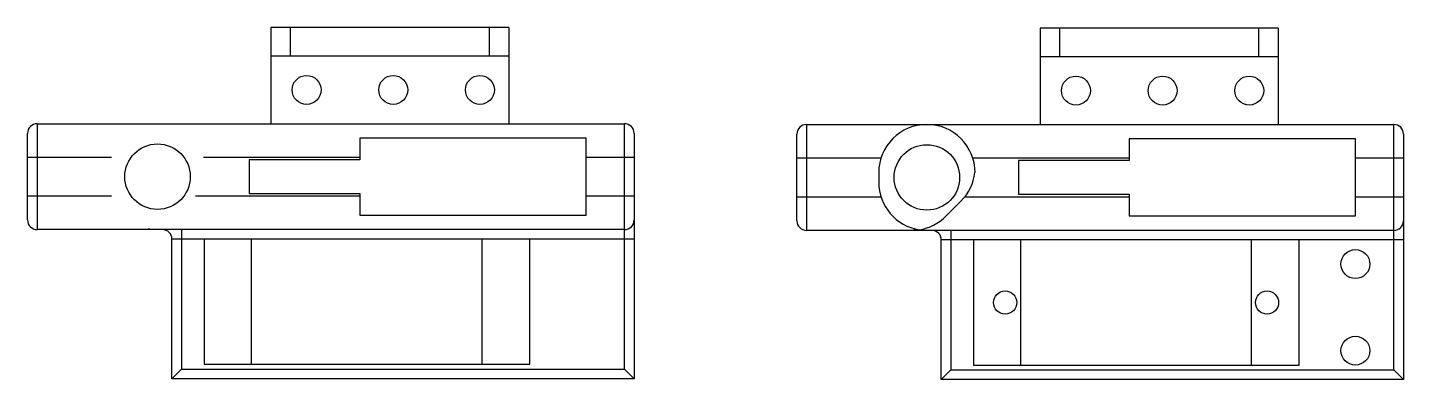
# Model space of a CAD drawing. Header units: millimetres. Extents: x -99 to 44, y -6 to 31.
import ezdxf

# ---------------------------------------------------------------- set-up
doc = ezdxf.new("R2010")
doc.units = ezdxf.units.MM

msp = doc.modelspace()

# ---------------------------------------------------------------- linework, layer by layer
at = {"color": 7, "linetype": 'Continuous', "lineweight": 25}
for p, q in [((-73.61, 30.51), (-73.61, 20.51)), ((-48.91, 30.51), (-73.61, 30.51)), ((-71.61, 30.51), (-71.61, 27.52)), ((-50.91, 27.52), (-50.91, 30.51)), ((-48.91, 30.51), (-48.91, 20.51)), ((6.29, 30.43), (6.29, 20.43)), ((30.99, 30.43), (6.29, 30.43)), ((8.29, 30.43), (8.29, 27.45)), ((28.99, 27.45), (28.99, 30.43)), ((30.99, 30.43), (30.99, 20.43)), ((-48.91, 27.52), (-73.61, 27.52)), ((30.99, 27.45), (6.29, 27.45)), ((-97.89, 20.51), (-97.89, 9.51)), ((-97.89, 20.51), (-36.89, 20.51)), ((-36.89, -4.99), (-36.89, 20.51)), ((-17.99, 20.43), (-17.99, 9.43)), ((-17.99, 20.43), (43.01, 20.43)), ((43.01, -5.07), (43.01, 20.43)), ((-98.89, 10.51), (-98.89, 19.51)), ((-40.89, 19.01), (-64.39, 19.01)), ((-64.39, 19.01), (-64.39, 16.76)), ((-40.89, 11.01), (-40.89, 19.01)), ((-35.89, 19.51), (-35.89, -5.99)), ((-18.99, 10.43), (-18.99, 19.43)), ((39.01, 18.93), (15.51, 18.93)), ((15.51, 18.93), (15.51, 16.68)), ((39.01, 10.93), (39.01, 18.93)), ((44.01, 19.43), (44.01, -6.07)), ((-90.16, 17.01), (-98.89, 17.01)), ((-64.39, 17.01), (-80.62, 17.01)), ((-75.89, 16.76), (-75.89, 13.26)), ((-64.39, 16.76), (-75.89, 16.76)), ((-35.89, 17.01), (-40.89, 17.01)), ((-10.26, 16.93), (-18.99, 16.93)), ((15.51, 16.93), (-0.72, 16.93)), ((4.01, 16.68), (4.01, 13.18)), ((15.51, 16.68), (4.01, 16.68)), ((44.01, 16.93), (39.01, 16.93)), ((-10.49, 15.43), (-10.49, 14.43)), ((-98.89, 13.01), (-90.16, 13.01)), ((-81.44, 13.01), (-64.39, 13.01)), ((-75.89, 13.26), (-64.39, 13.26)), ((-64.39, 13.26), (-64.39, 11.01)), ((-40.89, 13.01), (-35.89, 13.01)), ((-18.99, 12.93), (-10.26, 12.93)), ((-1.54, 12.93), (15.51, 12.93)), ((4.01, 13.18), (15.51, 13.18)), ((15.51, 13.18), (15.51, 10.93)), ((39.01, 12.93), (44.01, 12.93)), ((-3.53, 10.9), (-1.92, 12.51)), ((-64.39, 11.01), (-40.89, 11.01)), ((15.51, 10.93), (39.01, 10.93)), ((-36.89, 9.51), (-97.89, 9.51)), ((-82.89, 9.51), (-82.89, -4.99)), ((43.01, 9.43), (-17.99, 9.43)), ((-2.99, 9.43), (-2.99, -5.07)), ((-35.89, 8.51), (-83.89, 8.51)), ((-83.89, -5.99), (-83.89, 8.51)), ((-80.54, 8.51), (-80.54, -4.49)), ((-75.66, 8.51), (-75.66, -4.49)), ((-51.66, -4.49), (-51.66, 8.51)), ((-46.74, -4.49), (-46.74, 8.51)), ((44.01, 8.43), (-3.99, 8.43)), ((-3.99, -6.07), (-3.99, 8.43)), ((-0.64, 8.43), (-0.64, -4.57)), ((4.24, 8.43), (4.24, -4.57)), ((28.24, -4.57), (28.24, 8.43)), ((33.16, -4.57), (33.16, 8.43)), ((-82.89, -4.99), (-83.89, -5.99)), ((-82.89, -4.99), (-36.89, -4.99)), ((-80.54, -4.49), (-46.74, -4.49)), ((-36.89, -4.99), (-35.89, -5.99)), ((-2.99, -5.07), (-3.99, -6.07)), ((-2.99, -5.07), (43.01, -5.07)), ((-0.64, -4.57), (33.16, -4.57)), ((43.01, -5.07), (44.01, -6.07)), ((-35.89, -5.99), (-83.89, -5.99)), ((44.01, -6.07), (-3.99, -6.07))]:
    msp.add_line(p, q, dxfattribs=at)
for centre, radius in [((-69.91, 24.02), 1.5), ((-60.91, 24.02), 1.5), ((-51.91, 24.02), 1.5), ((9.99, 23.95), 1.5), ((18.99, 23.95), 1.5), ((27.99, 23.95), 1.5), ((-85.39, 15.01), 3.4), ((-5.49, 14.93), 3.4), ((39.01, 5.93), 1.5), ((2.64, 1.93), 1.2), ((29.84, 1.93), 1.2), ((39.01, -3.07), 1.5)]:
    msp.add_circle(centre, radius, dxfattribs=at)
for centre, radius, start, end in [((-97.89, 19.51), 1, 90, 180), ((-36.89, 19.51), 1, 0, 90), ((-17.99, 19.43), 1, 90, 180), ((-5.49, 15.43), 5, 0, 180), ((43.01, 19.43), 1, 0, 90), ((-5.49, 14.43), 5, 180, 260.961), ((-5.46, 16.04), 5, 315, 353.0133), ((-97.89, 10.51), 1, 180, 270), ((-36.89, 10.51), 1, 270, 0), ((-17.99, 10.43), 1, 180, 270), ((-7.06, 14.43), 5, 279.039, 315), ((43.01, 10.43), 1, 270, 0), ((-84.89, 8.51), 1, 0, 90), ((-4.99, 8.43), 1, 0, 90)]:
    msp.add_arc(centre, radius, start, end, dxfattribs=at)
for points in [[(-86.18, 9.57), (-86.44, 9.53), (-86.7, 9.51), (-86.96, 9.51)], [(-6.28, 9.5), (-6.54, 9.45), (-6.8, 9.43), (-7.06, 9.43)]]:
    msp.add_open_spline(points, degree=3, dxfattribs=at)

doc.saveas('drawing.dxf')
